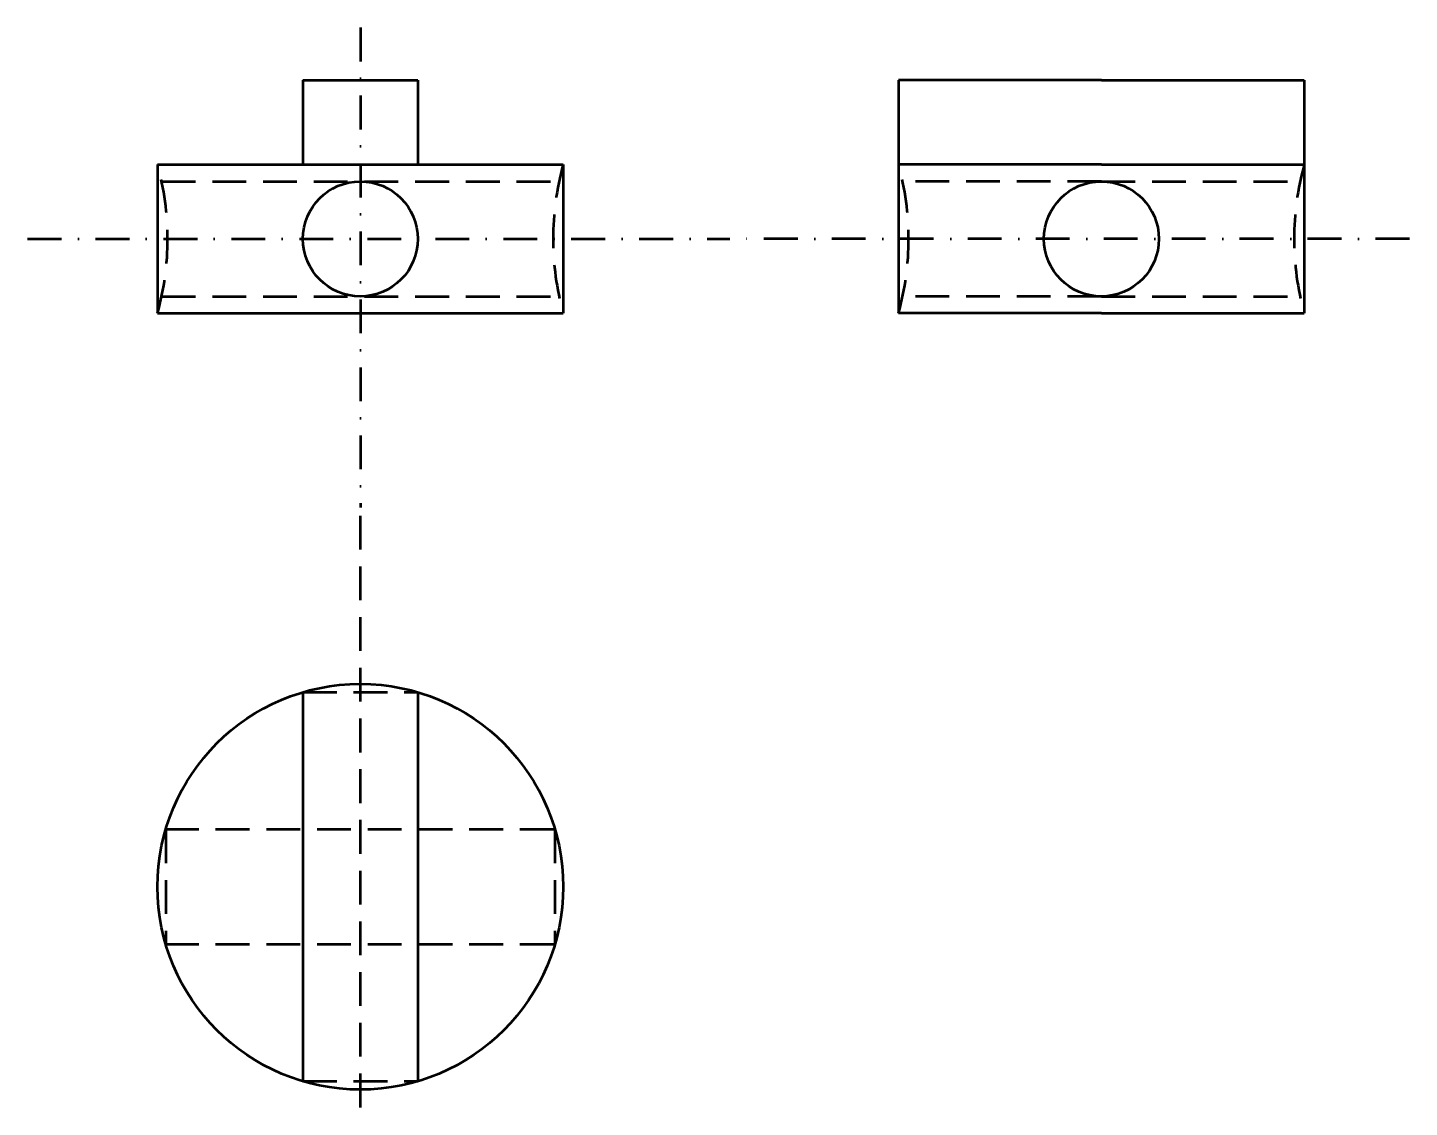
# Model space of a CAD drawing. Header units: inches. Extents: x 3 to 412, y 9 to 328.
import ezdxf

# ---------------------------------------------------------------- set-up
doc = ezdxf.new("R2010")
doc.units = ezdxf.units.IN
doc.header["$MEASUREMENT"] = 0
doc.linetypes.add('DASHDOT', pattern=[1, 0.5, -0.25, 0, -0.25])
doc.linetypes.add('DASHED', pattern=[0.75, 0.5, -0.25])

msp = doc.modelspace()

# ---------------------------------------------------------------- linework, layer by layer
at = {"color": 1, "linetype": 'DASHDOT', "lineweight": 53, "ltscale": 20, "transparency": 33554687}
for p, q in [((101.78, 328.2), (101.78, 186.28)), ((3.38, 265.71), (211.07, 265.71)), ((412.03, 265.71), (211.07, 265.71))]:
    msp.add_line(p, q, dxfattribs=at)
at = {"linetype": 'Continuous', "lineweight": 53, "ltscale": 20, "transparency": 33554687}
for p, q in [((84.78, 312.71), (84.78, 287.71)), ((118.78, 312.71), (118.78, 287.71))]:
    msp.add_line(p, q, dxfattribs=at)
at = {"lineweight": 53, "ltscale": 20, "transparency": 33554687}
for p, q in [((84.78, 312.71), (118.78, 312.71)), ((320.94, 312.71), (260.94, 312.71)), ((260.94, 312.71), (260.94, 287.71)), ((320.94, 312.71), (380.94, 312.71)), ((380.94, 312.71), (380.94, 287.71)), ((41.78, 287.71), (161.78, 287.71)), ((41.78, 287.71), (41.78, 243.71)), ((161.78, 287.71), (161.78, 243.71)), ((320.94, 287.71), (260.94, 287.71)), ((260.94, 287.71), (260.94, 243.71)), ((320.94, 287.71), (380.94, 287.71)), ((380.94, 287.71), (380.94, 243.71)), ((41.78, 243.71), (161.78, 243.71)), ((320.94, 243.71), (260.94, 243.71)), ((320.94, 243.71), (380.94, 243.71)), ((84.78, 131.63), (84.78, 16.55)), ((118.78, 131.63), (118.78, 16.55))]:
    msp.add_line(p, q, dxfattribs=at)
at = {"color": 2, "linetype": 'DASHED', "lineweight": 53, "ltscale": 20, "transparency": 33554687}
for p, q in [((43.01, 282.71), (160.56, 282.71)), ((320.94, 282.71), (260.94, 282.71)), ((320.94, 282.71), (380.94, 282.71)), ((43.01, 248.71), (160.56, 248.71)), ((320.94, 248.71), (260.94, 248.71)), ((320.94, 248.71), (380.94, 248.71)), ((84.78, 131.63), (118.78, 131.63)), ((43.99, 91.09), (159.58, 91.09)), ((44.24, 91.09), (44.24, 57.09)), ((159.32, 91.09), (159.32, 57.09)), ((43.99, 57.09), (159.58, 57.09)), ((84.78, 16.55), (118.78, 16.55))]:
    msp.add_line(p, q, dxfattribs=at)
at = {"color": 1, "linetype": 'DASHED', "lineweight": 53, "ltscale": 20, "transparency": 33554687}
msp.add_line((101.78, 8.84), (101.78, 186.28), dxfattribs=at)
at = {"lineweight": 53, "ltscale": 20, "transparency": 33554687}
for centre, radius in [((101.78, 265.71), 17), ((320.94, 265.71), 17), ((320.94, 265.71), 17), ((101.78, 74.09), 60)]:
    msp.add_circle(centre, radius, dxfattribs=at)
at = {"color": 2, "linetype": 'DASHED', "lineweight": 53, "ltscale": 20, "transparency": 33554687}
for centre, start, end in [((-37.38, 265.71), 344.4697, 15.5303), ((240.95, 265.71), 164.4697, 195.5303), ((181.77, 265.71), 344.4697, 15.5303), ((460.11, 265.71), 164.4697, 195.5303)]:
    msp.add_arc(centre, 82.17, start, end, dxfattribs=at)

doc.saveas('drawing.dxf')
